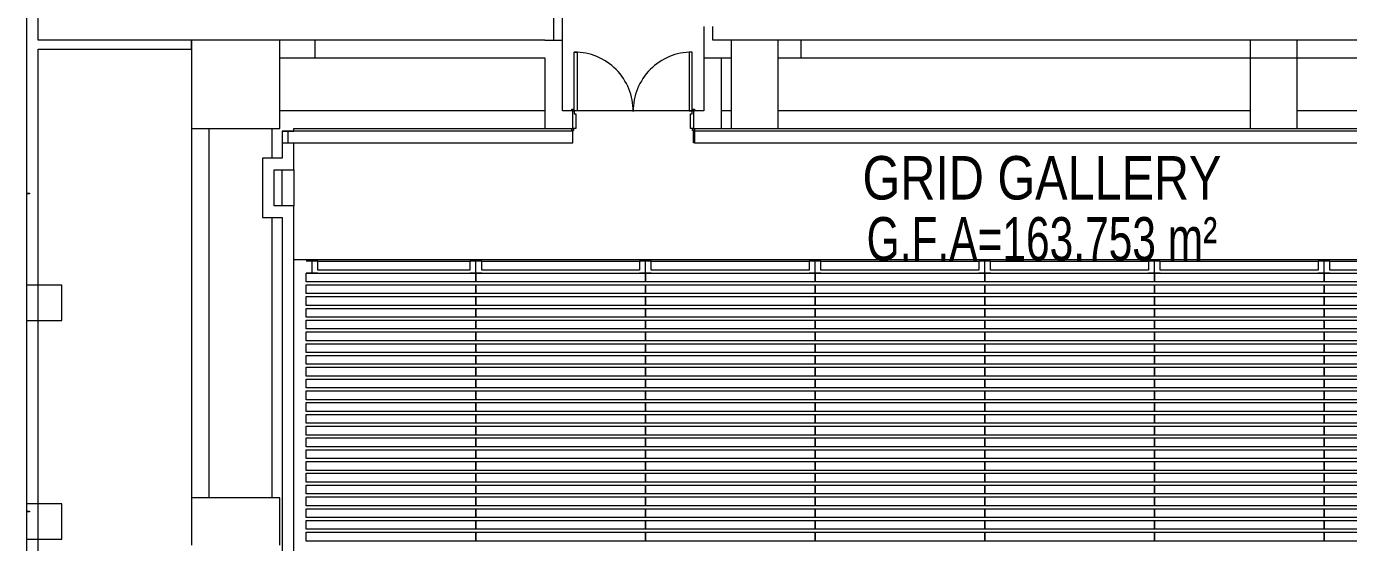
# Model space of a CAD drawing. Header units: millimetres. Extents: x 35540 to 832230, y -10956 to 416550.
# Drawn here: x 185835 to 208280, y 23082 to 31842 of the extents above; entities that cross this region are included whole.
import ezdxf

# ---------------------------------------------------------------- set-up
doc = ezdxf.new("R2010")
doc.units = ezdxf.units.MM
for name, color, linetype, lineweight in [('A-AREA-IDEN', 2, 'Continuous', 15), ('A-DOOR', 31, 'Continuous', 5), ('A-DOOR-FRAM', 31, 'Continuous', 15), ('A-FLOR', 192, 'Continuous', 5), ('A-WALL', 113, 'Continuous', 5), ('Q-SPCQ', 91, 'Continuous', 5), ('S-COLS', 52, 'Continuous', 5), ('S-COLS-SYMB', 171, 'Continuous', 50)]:
    doc.layers.add(name, color=color, linetype=linetype, lineweight=lineweight)
doc.styles.add('Arial', font='arial.ttf', dxfattribs={"width": 0.7, "height": 737.649701})
doc.styles.add('Arial_2', font='arial.ttf', dxfattribs={"width": 0.8, "height": 737.649701})

# ---------------------------------------------------------------- blocks, each defined once
blk = doc.blocks.new('DLN-Double Door__X08_ - _M30_ 2000 x 2000 _WH_-18327409-2_F U_F_A_')
at = {"layer": 'A-DOOR'}
for p, q in [((-1000, 1150), (-950, 1150)), ((-1000, 150), (-1000, 1150)), ((-950, 1150), (-950, 150)), ((950, 1150), (950, 150)), ((1000, 1150), (950, 1150)), ((1000, 150), (1000, 1150)), ((-950, 150), (-1000, 150)), ((950, 150), (1000, 150))]:
    blk.add_line(p, q, dxfattribs=at)
for centre, start, end in [((-1000, 150), 359.5, 90), ((1000, 150), 90, 180.5)]:
    blk.add_arc(centre, 1000, start, end, dxfattribs=at)
at = {"layer": 'A-DOOR-FRAM'}
for p, q in [((-1040, 180), (-1010, 180)), ((-1040, 150), (-1040, 180)), ((-1010, 150), (-1040, 150)), ((-1025, 150), (-1000, 150)), ((-1025, -150), (-1025, 150)), ((-1010, 180), (-1010, 150)), ((-1000, 150), (-1000, 100)), ((-1000, 100), (-975, 100)), ((-975, 100), (-975, -150)), ((975, 100), (1000, 100)), ((975, -150), (975, 100)), ((1000, 150), (1025, 150)), ((1000, 100), (1000, 150)), ((1010, 150), (1010, 180)), ((1010, 180), (1040, 180)), ((1040, 150), (1010, 150)), ((1025, 150), (1025, -150)), ((1040, 180), (1040, 150)), ((-1040, -150), (-1010, -150)), ((-1040, -180), (-1040, -150)), ((-1010, -180), (-1040, -180)), ((-975, -150), (-1025, -150)), ((-1010, -150), (-1010, -180)), ((1025, -150), (975, -150)), ((1010, -180), (1010, -150)), ((1010, -150), (1040, -150)), ((1040, -180), (1010, -180)), ((1040, -150), (1040, -180))]:
    blk.add_line(p, q, dxfattribs=at)
blk = doc.blocks.new('DLN_Grid Gallery Deck - DLN_Grid Gallery Deck-3001256-2_F U_F_A_')
at = {"layer": 'Q-SPCQ'}
for p, q in [((0, -75), (0, 75)), ((0, 75), (2880, 75)), ((2880, 75), (2880, -75)), ((2880, -75), (0, -75))]:
    blk.add_line(p, q, dxfattribs=at)
blk = doc.blocks.new('DLN_Grid Gallery Deck - DLN_Grid Gallery Deck-2994845-2_F U_F_A_')
at = {"layer": 'Q-SPCQ'}
for p, q in [((0, -75), (0, 75)), ((0, 75), (2680, 75)), ((2680, 75), (2680, -75)), ((2680, -75), (0, -75))]:
    blk.add_line(p, q, dxfattribs=at)
blk = doc.blocks.new('DLN_I-Shape - 200x200 _WD_-17536632-2_F U_F_A_')
at = {"layer": 'S-COLS-SYMB', "color": 253, "lineweight": 20}
for p, q in [((-100, 100), (100, 100)), ((0, 100), (0, -100)), ((-100, -100), (100, -100))]:
    blk.add_line(p, q, dxfattribs=at)
blk = doc.blocks.new('DLN_I-Shape - 200x200 _WD_-17536635-2_F U_F_A_')
at = {"layer": 'S-COLS-SYMB', "color": 253, "lineweight": 20}
for p, q in [((-100, 100), (100, 100)), ((0, 100), (0, -100)), ((-100, -100), (100, -100))]:
    blk.add_line(p, q, dxfattribs=at)
blk = doc.blocks.new('DLN_Grid Gallery Deck - DLN_Grid Gallery Deck-3004705-2_F U_F_A_')
at = {"layer": 'Q-SPCQ'}
for p, q in [((0, -75), (0, 75)), ((0, 75), (2580, 75)), ((2580, 75), (2580, -75)), ((2580, -75), (0, -75))]:
    blk.add_line(p, q, dxfattribs=at)
blk = doc.blocks.new('DLN_I-Shape - 200x200 _WD_-17536627-2_F U_F_A_')
at = {"layer": 'S-COLS-SYMB', "color": 253, "lineweight": 20}
for p, q in [((-100, 100), (100, 100)), ((0, 100), (0, -100)), ((-100, -100), (100, -100))]:
    blk.add_line(p, q, dxfattribs=at)
blk = doc.blocks.new('DLN_I-Shape - 200x200 _WD_-17536638-2_F U_F_A_')
at = {"layer": 'S-COLS-SYMB', "color": 253, "lineweight": 20}
for p, q in [((-100, 100), (100, 100)), ((0, 100), (0, -100)), ((-100, -100), (100, -100))]:
    blk.add_line(p, q, dxfattribs=at)

msp = doc.modelspace()

# ---------------------------------------------------------------- linework, layer by layer
at = {"layer": 'A-FLOR'}
for p, q in [((194635.1, 30407.5), (190135.1, 30407.5)), ((197135.1, 30407.5), (195135.1, 30407.5)), ((197797.6, 30407.5), (197635.1, 30407.5)), ((206610.1, 30407.5), (198597.6, 30407.5)), ((215422.6, 30407.5), (207410.1, 30407.5)), ((190000.1, 30107.5), (190000.1, 29607.5)), ((190375.1, 30067.5), (190375.1, 30107.5)), ((190375.1, 30107.5), (194635.1, 30107.5)), ((195110.1, 30077.5), (195110.1, 30067.5)), ((197160.1, 29867.5), (197160.1, 30077.5)), ((197635.1, 30107.5), (197797.6, 30107.5)), ((198597.6, 30107.5), (206610.1, 30107.5)), ((207410.1, 30107.5), (215422.6, 30107.5)), ((197175.1, 29867.5), (197160.1, 29867.5)), ((190000.1, 28597.5), (190000.1, 23840.8)), ((190375.1, 27887.5), (221510.1, 27887.5))]:
    msp.add_line(p, q, dxfattribs=at)
at = {"layer": 'A-WALL', "color": 253, "lineweight": 20}
for p, q in [((185835.1, 34407.5), (185835.1, 29012.5)), ((186035.1, 31607.5), (186035.1, 34407.5)), ((186035.1, 11707.5), (186035.1, 31457.5)), ((190735.1, 31607.5), (190135.1, 31607.5)), ((190735.1, 31307.5), (190735.1, 31607.5)), ((197335.1, 31607.5), (197335.1, 31307.5)), ((197797.6, 31607.5), (197485.1, 31607.5)), ((198987.6, 31607.5), (198597.6, 31607.5)), ((198987.6, 31307.5), (198987.6, 31607.5)), ((209010.1, 31607.5), (205010.1, 31607.5)), ((190135.1, 31307.5), (190735.1, 31307.5)), ((197335.1, 31307.5), (197797.6, 31307.5)), ((198597.6, 31307.5), (198987.6, 31307.5)), ((205010.1, 31307.5), (209010.1, 31307.5)), ((188635.1, 30107.5), (188635.1, 28857.5)), ((188935.1, 28857.5), (188935.1, 30107.5)), ((185835.1, 29012.5), (185885.1, 29012.5)), ((185885.1, 29002.5), (185835.1, 29002.5)), ((185835.1, 29002.5), (185835.1, 23612.5)), ((185885.1, 29012.5), (185885.1, 29002.5)), ((188635.1, 25440.8), (188635.1, 23840.8)), ((188935.1, 23840.8), (188935.1, 25440.8)), ((185835.1, 23612.5), (185885.1, 23612.5)), ((185885.1, 23602.5), (185835.1, 23602.5)), ((185835.1, 23602.5), (185835.1, 18212.5)), ((185885.1, 23612.5), (185885.1, 23602.5))]:
    msp.add_line(p, q, dxfattribs=at)
at = {"layer": 'A-WALL', "lineweight": 18}
for p, q in [((194785.1, 34167.5), (194785.1, 31607.5)), ((194935.1, 30407.5), (194935.1, 34167.5)), ((197335.1, 31842.5), (197335.1, 31607.5)), ((197485.1, 31607.5), (197485.1, 31842.5)), ((188635.1, 31607.5), (186035.1, 31607.5)), ((186035.1, 31457.5), (188635.1, 31457.5)), ((188635.1, 31457.5), (188635.1, 31607.5)), ((194635.1, 31607.5), (190735.1, 31607.5)), ((194635.1, 31607.5), (194935.1, 31607.5)), ((205010.1, 31607.5), (198987.6, 31607.5)), ((190735.1, 31307.5), (194635.1, 31307.5)), ((194635.1, 31307.5), (194635.1, 30107.5)), ((197335.1, 31307.5), (197335.1, 30407.5)), ((197635.1, 30107.5), (197635.1, 31307.5)), ((198987.6, 31307.5), (205010.1, 31307.5)), ((195095.1, 30407.5), (194935.1, 30407.5)), ((197335.1, 30407.5), (197175.1, 30407.5)), ((194635.1, 30107.5), (195095.1, 30107.5)), ((197175.1, 30107.5), (197635.1, 30107.5)), ((195110.1, 30067.5), (190175.1, 30067.5)), ((190175.1, 30067.5), (190175.1, 29607.5)), ((190375.1, 29867.5), (195110.1, 29867.5)), ((190375.1, 29407.5), (190375.1, 29867.5)), ((195110.1, 29867.5), (195110.1, 30067.5)), ((216262.6, 30067.5), (197175.1, 30067.5)), ((197175.1, 30067.5), (197175.1, 29867.5)), ((197175.1, 29867.5), (216462.6, 29867.5)), ((190175.1, 29607.5), (189840.1, 29607.5)), ((189840.1, 29607.5), (189840.1, 28597.5)), ((190040.1, 28797.5), (190040.1, 29407.5)), ((190040.1, 29407.5), (190375.1, 29407.5)), ((188635.1, 28857.5), (188635.1, 25440.8)), ((188935.1, 25440.8), (188935.1, 28857.5)), ((190375.1, 28797.5), (190040.1, 28797.5)), ((190375.1, 11132.5), (190375.1, 28797.5)), ((189840.1, 28597.5), (190175.1, 28597.5)), ((190175.1, 28597.5), (190175.1, 11132.5))]:
    msp.add_line(p, q, dxfattribs=at)
at = {"layer": 'A-WALL'}
for p, q in [((190175.1, 28797.5), (190175.1, 29407.5)), ((190375.1, 29407.5), (190375.1, 28797.5))]:
    msp.add_line(p, q, dxfattribs=at)
at = {"layer": 'S-COLS', "color": 253, "lineweight": 20}
for p, q in [((190135.1, 31607.5), (188635.1, 31607.5)), ((188635.1, 31607.5), (188635.1, 30107.5)), ((198597.6, 31607.5), (197797.6, 31607.5)), ((207410.1, 31607.5), (206610.1, 31607.5)), ((206610.1, 31607.5), (206610.1, 30107.5)), ((207410.1, 30107.5), (207410.1, 31607.5)), ((190135.1, 30107.5), (190135.1, 31307.5)), ((197797.6, 31307.5), (197797.6, 30107.5)), ((198597.6, 30107.5), (198597.6, 31307.5)), ((188935.1, 30107.5), (190135.1, 30107.5)), ((197797.6, 30107.5), (198597.6, 30107.5)), ((206610.1, 30107.5), (207410.1, 30107.5)), ((186435.1, 27449.2), (185835.1, 27449.2)), ((185835.1, 27449.2), (185835.1, 26849.2)), ((186435.1, 26849.2), (186435.1, 27449.2)), ((185835.1, 26849.2), (186435.1, 26849.2)), ((188635.1, 23840.8), (188635.1, 23040.8)), ((190135.1, 23840.8), (188935.1, 23840.8)), ((190135.1, 23040.8), (190135.1, 23840.8)), ((186435.1, 23740.8), (185835.1, 23740.8)), ((185835.1, 23740.8), (185835.1, 23140.8)), ((186435.1, 23140.8), (186435.1, 23740.8)), ((185835.1, 23140.8), (186435.1, 23140.8))]:
    msp.add_line(p, q, dxfattribs=at)
at = {"layer": 'S-COLS', "color": 9}
for p, q in [((190135.1, 31307.5), (190135.1, 31607.5)), ((197797.6, 31607.5), (197797.6, 31307.5)), ((198597.6, 31307.5), (198597.6, 31607.5)), ((188635.1, 30107.5), (188935.1, 30107.5)), ((188935.1, 23840.8), (188635.1, 23840.8))]:
    msp.add_line(p, q, dxfattribs=at)

# ---------------------------------------------------------------- block references
at = {"layer": 'A-DOOR'}
msp.add_blockref('DLN-Double Door__X08_ - _M30_ 2000 x 2000 _WH_-18327409-2_F U_F_A_', (196135.1, 30257.5), dxfattribs=at)
at = {"layer": 'Q-SPCQ'}
for name, p in [('DLN_Grid Gallery Deck - DLN_Grid Gallery Deck-3004705-2_F U_F_A_', (190783.5, 27782.5)), ('DLN_Grid Gallery Deck - DLN_Grid Gallery Deck-2994845-2_F U_F_A_', (193563.5, 27782.5)), ('DLN_Grid Gallery Deck - DLN_Grid Gallery Deck-2994845-2_F U_F_A_', (196443.5, 27782.5)), ('DLN_Grid Gallery Deck - DLN_Grid Gallery Deck-2994845-2_F U_F_A_', (199323.5, 27782.5)), ('DLN_Grid Gallery Deck - DLN_Grid Gallery Deck-2994845-2_F U_F_A_', (202203.5, 27782.5)), ('DLN_Grid Gallery Deck - DLN_Grid Gallery Deck-2994845-2_F U_F_A_', (205083.5, 27782.5)), ('DLN_Grid Gallery Deck - DLN_Grid Gallery Deck-2994845-2_F U_F_A_', (207963.5, 27782.5)), ('DLN_Grid Gallery Deck - DLN_Grid Gallery Deck-3001256-2_F U_F_A_', (190583.5, 27582.5)), ('DLN_Grid Gallery Deck - DLN_Grid Gallery Deck-3001256-2_F U_F_A_', (193463.5, 27582.5)), ('DLN_Grid Gallery Deck - DLN_Grid Gallery Deck-3001256-2_F U_F_A_', (196343.5, 27582.5)), ('DLN_Grid Gallery Deck - DLN_Grid Gallery Deck-3001256-2_F U_F_A_', (199223.5, 27582.5)), ('DLN_Grid Gallery Deck - DLN_Grid Gallery Deck-3001256-2_F U_F_A_', (202103.5, 27582.5)), ('DLN_Grid Gallery Deck - DLN_Grid Gallery Deck-3001256-2_F U_F_A_', (204983.5, 27582.5)), ('DLN_Grid Gallery Deck - DLN_Grid Gallery Deck-3001256-2_F U_F_A_', (207863.5, 27582.5)), ('DLN_Grid Gallery Deck - DLN_Grid Gallery Deck-3001256-2_F U_F_A_', (190583.5, 27382.5)), ('DLN_Grid Gallery Deck - DLN_Grid Gallery Deck-3001256-2_F U_F_A_', (193463.5, 27382.5)), ('DLN_Grid Gallery Deck - DLN_Grid Gallery Deck-3001256-2_F U_F_A_', (196343.5, 27382.5)), ('DLN_Grid Gallery Deck - DLN_Grid Gallery Deck-3001256-2_F U_F_A_', (199223.5, 27382.5)), ('DLN_Grid Gallery Deck - DLN_Grid Gallery Deck-3001256-2_F U_F_A_', (202103.5, 27382.5)), ('DLN_Grid Gallery Deck - DLN_Grid Gallery Deck-3001256-2_F U_F_A_', (204983.5, 27382.5)), ('DLN_Grid Gallery Deck - DLN_Grid Gallery Deck-3001256-2_F U_F_A_', (207863.5, 27382.5)), ('DLN_Grid Gallery Deck - DLN_Grid Gallery Deck-3001256-2_F U_F_A_', (190583.5, 27182.5)), ('DLN_Grid Gallery Deck - DLN_Grid Gallery Deck-3001256-2_F U_F_A_', (193463.5, 27182.5)), ('DLN_Grid Gallery Deck - DLN_Grid Gallery Deck-3001256-2_F U_F_A_', (196343.5, 27182.5)), ('DLN_Grid Gallery Deck - DLN_Grid Gallery Deck-3001256-2_F U_F_A_', (199223.5, 27182.5)), ('DLN_Grid Gallery Deck - DLN_Grid Gallery Deck-3001256-2_F U_F_A_', (202103.5, 27182.5)), ('DLN_Grid Gallery Deck - DLN_Grid Gallery Deck-3001256-2_F U_F_A_', (204983.5, 27182.5)), ('DLN_Grid Gallery Deck - DLN_Grid Gallery Deck-3001256-2_F U_F_A_', (207863.5, 27182.5)), ('DLN_Grid Gallery Deck - DLN_Grid Gallery Deck-3001256-2_F U_F_A_', (190583.5, 26982.5)), ('DLN_Grid Gallery Deck - DLN_Grid Gallery Deck-3001256-2_F U_F_A_', (193463.5, 26982.5)), ('DLN_Grid Gallery Deck - DLN_Grid Gallery Deck-3001256-2_F U_F_A_', (196343.5, 26982.5)), ('DLN_Grid Gallery Deck - DLN_Grid Gallery Deck-3001256-2_F U_F_A_', (199223.5, 26982.5)), ('DLN_Grid Gallery Deck - DLN_Grid Gallery Deck-3001256-2_F U_F_A_', (202103.5, 26982.5)), ('DLN_Grid Gallery Deck - DLN_Grid Gallery Deck-3001256-2_F U_F_A_', (204983.5, 26982.5)), ('DLN_Grid Gallery Deck - DLN_Grid Gallery Deck-3001256-2_F U_F_A_', (207863.5, 26982.5)), ('DLN_Grid Gallery Deck - DLN_Grid Gallery Deck-3001256-2_F U_F_A_', (190583.5, 26782.5)), ('DLN_Grid Gallery Deck - DLN_Grid Gallery Deck-3001256-2_F U_F_A_', (193463.5, 26782.5)), ('DLN_Grid Gallery Deck - DLN_Grid Gallery Deck-3001256-2_F U_F_A_', (196343.5, 26782.5)), ('DLN_Grid Gallery Deck - DLN_Grid Gallery Deck-3001256-2_F U_F_A_', (199223.5, 26782.5)), ('DLN_Grid Gallery Deck - DLN_Grid Gallery Deck-3001256-2_F U_F_A_', (202103.5, 26782.5)), ('DLN_Grid Gallery Deck - DLN_Grid Gallery Deck-3001256-2_F U_F_A_', (204983.5, 26782.5)), ('DLN_Grid Gallery Deck - DLN_Grid Gallery Deck-3001256-2_F U_F_A_', (207863.5, 26782.5)), ('DLN_Grid Gallery Deck - DLN_Grid Gallery Deck-3001256-2_F U_F_A_', (190583.5, 26582.5)), ('DLN_Grid Gallery Deck - DLN_Grid Gallery Deck-3001256-2_F U_F_A_', (193463.5, 26582.5)), ('DLN_Grid Gallery Deck - DLN_Grid Gallery Deck-3001256-2_F U_F_A_', (196343.5, 26582.5)), ('DLN_Grid Gallery Deck - DLN_Grid Gallery Deck-3001256-2_F U_F_A_', (199223.5, 26582.5)), ('DLN_Grid Gallery Deck - DLN_Grid Gallery Deck-3001256-2_F U_F_A_', (202103.5, 26582.5)), ('DLN_Grid Gallery Deck - DLN_Grid Gallery Deck-3001256-2_F U_F_A_', (204983.5, 26582.5)), ('DLN_Grid Gallery Deck - DLN_Grid Gallery Deck-3001256-2_F U_F_A_', (207863.5, 26582.5)), ('DLN_Grid Gallery Deck - DLN_Grid Gallery Deck-3001256-2_F U_F_A_', (190583.5, 26382.5)), ('DLN_Grid Gallery Deck - DLN_Grid Gallery Deck-3001256-2_F U_F_A_', (193463.5, 26382.5)), ('DLN_Grid Gallery Deck - DLN_Grid Gallery Deck-3001256-2_F U_F_A_', (196343.5, 26382.5)), ('DLN_Grid Gallery Deck - DLN_Grid Gallery Deck-3001256-2_F U_F_A_', (199223.5, 26382.5)), ('DLN_Grid Gallery Deck - DLN_Grid Gallery Deck-3001256-2_F U_F_A_', (202103.5, 26382.5)), ('DLN_Grid Gallery Deck - DLN_Grid Gallery Deck-3001256-2_F U_F_A_', (204983.5, 26382.5)), ('DLN_Grid Gallery Deck - DLN_Grid Gallery Deck-3001256-2_F U_F_A_', (207863.5, 26382.5)), ('DLN_Grid Gallery Deck - DLN_Grid Gallery Deck-3001256-2_F U_F_A_', (190583.5, 26182.5)), ('DLN_Grid Gallery Deck - DLN_Grid Gallery Deck-3001256-2_F U_F_A_', (190583.5, 25982.5)), ('DLN_Grid Gallery Deck - DLN_Grid Gallery Deck-3001256-2_F U_F_A_', (193463.5, 26182.5)), ('DLN_Grid Gallery Deck - DLN_Grid Gallery Deck-3001256-2_F U_F_A_', (193463.5, 25982.5)), ('DLN_Grid Gallery Deck - DLN_Grid Gallery Deck-3001256-2_F U_F_A_', (196343.5, 26182.5)), ('DLN_Grid Gallery Deck - DLN_Grid Gallery Deck-3001256-2_F U_F_A_', (196343.5, 25982.5)), ('DLN_Grid Gallery Deck - DLN_Grid Gallery Deck-3001256-2_F U_F_A_', (199223.5, 26182.5)), ('DLN_Grid Gallery Deck - DLN_Grid Gallery Deck-3001256-2_F U_F_A_', (199223.5, 25982.5)), ('DLN_Grid Gallery Deck - DLN_Grid Gallery Deck-3001256-2_F U_F_A_', (202103.5, 26182.5)), ('DLN_Grid Gallery Deck - DLN_Grid Gallery Deck-3001256-2_F U_F_A_', (202103.5, 25982.5)), ('DLN_Grid Gallery Deck - DLN_Grid Gallery Deck-3001256-2_F U_F_A_', (204983.5, 26182.5)), ('DLN_Grid Gallery Deck - DLN_Grid Gallery Deck-3001256-2_F U_F_A_', (204983.5, 25982.5)), ('DLN_Grid Gallery Deck - DLN_Grid Gallery Deck-3001256-2_F U_F_A_', (207863.5, 26182.5)), ('DLN_Grid Gallery Deck - DLN_Grid Gallery Deck-3001256-2_F U_F_A_', (207863.5, 25982.5)), ('DLN_Grid Gallery Deck - DLN_Grid Gallery Deck-3001256-2_F U_F_A_', (190583.5, 25782.5)), ('DLN_Grid Gallery Deck - DLN_Grid Gallery Deck-3001256-2_F U_F_A_', (193463.5, 25782.5)), ('DLN_Grid Gallery Deck - DLN_Grid Gallery Deck-3001256-2_F U_F_A_', (196343.5, 25782.5)), ('DLN_Grid Gallery Deck - DLN_Grid Gallery Deck-3001256-2_F U_F_A_', (199223.5, 25782.5)), ('DLN_Grid Gallery Deck - DLN_Grid Gallery Deck-3001256-2_F U_F_A_', (202103.5, 25782.5)), ('DLN_Grid Gallery Deck - DLN_Grid Gallery Deck-3001256-2_F U_F_A_', (204983.5, 25782.5)), ('DLN_Grid Gallery Deck - DLN_Grid Gallery Deck-3001256-2_F U_F_A_', (207863.5, 25782.5)), ('DLN_Grid Gallery Deck - DLN_Grid Gallery Deck-3001256-2_F U_F_A_', (190583.5, 25582.5)), ('DLN_Grid Gallery Deck - DLN_Grid Gallery Deck-3001256-2_F U_F_A_', (193463.5, 25582.5)), ('DLN_Grid Gallery Deck - DLN_Grid Gallery Deck-3001256-2_F U_F_A_', (196343.5, 25582.5)), ('DLN_Grid Gallery Deck - DLN_Grid Gallery Deck-3001256-2_F U_F_A_', (199223.5, 25582.5)), ('DLN_Grid Gallery Deck - DLN_Grid Gallery Deck-3001256-2_F U_F_A_', (202103.5, 25582.5)), ('DLN_Grid Gallery Deck - DLN_Grid Gallery Deck-3001256-2_F U_F_A_', (204983.5, 25582.5)), ('DLN_Grid Gallery Deck - DLN_Grid Gallery Deck-3001256-2_F U_F_A_', (207863.5, 25582.5)), ('DLN_Grid Gallery Deck - DLN_Grid Gallery Deck-3001256-2_F U_F_A_', (190583.5, 25382.5)), ('DLN_Grid Gallery Deck - DLN_Grid Gallery Deck-3001256-2_F U_F_A_', (193463.5, 25382.5)), ('DLN_Grid Gallery Deck - DLN_Grid Gallery Deck-3001256-2_F U_F_A_', (196343.5, 25382.5)), ('DLN_Grid Gallery Deck - DLN_Grid Gallery Deck-3001256-2_F U_F_A_', (199223.5, 25382.5)), ('DLN_Grid Gallery Deck - DLN_Grid Gallery Deck-3001256-2_F U_F_A_', (202103.5, 25382.5)), ('DLN_Grid Gallery Deck - DLN_Grid Gallery Deck-3001256-2_F U_F_A_', (204983.5, 25382.5)), ('DLN_Grid Gallery Deck - DLN_Grid Gallery Deck-3001256-2_F U_F_A_', (207863.5, 25382.5)), ('DLN_Grid Gallery Deck - DLN_Grid Gallery Deck-3001256-2_F U_F_A_', (190583.5, 25182.5)), ('DLN_Grid Gallery Deck - DLN_Grid Gallery Deck-3001256-2_F U_F_A_', (193463.5, 25182.5)), ('DLN_Grid Gallery Deck - DLN_Grid Gallery Deck-3001256-2_F U_F_A_', (196343.5, 25182.5)), ('DLN_Grid Gallery Deck - DLN_Grid Gallery Deck-3001256-2_F U_F_A_', (199223.5, 25182.5)), ('DLN_Grid Gallery Deck - DLN_Grid Gallery Deck-3001256-2_F U_F_A_', (202103.5, 25182.5)), ('DLN_Grid Gallery Deck - DLN_Grid Gallery Deck-3001256-2_F U_F_A_', (204983.5, 25182.5)), ('DLN_Grid Gallery Deck - DLN_Grid Gallery Deck-3001256-2_F U_F_A_', (207863.5, 25182.5)), ('DLN_Grid Gallery Deck - DLN_Grid Gallery Deck-3001256-2_F U_F_A_', (190583.5, 24982.5)), ('DLN_Grid Gallery Deck - DLN_Grid Gallery Deck-3001256-2_F U_F_A_', (193463.5, 24982.5)), ('DLN_Grid Gallery Deck - DLN_Grid Gallery Deck-3001256-2_F U_F_A_', (196343.5, 24982.5)), ('DLN_Grid Gallery Deck - DLN_Grid Gallery Deck-3001256-2_F U_F_A_', (199223.5, 24982.5)), ('DLN_Grid Gallery Deck - DLN_Grid Gallery Deck-3001256-2_F U_F_A_', (202103.5, 24982.5)), ('DLN_Grid Gallery Deck - DLN_Grid Gallery Deck-3001256-2_F U_F_A_', (204983.5, 24982.5)), ('DLN_Grid Gallery Deck - DLN_Grid Gallery Deck-3001256-2_F U_F_A_', (207863.5, 24982.5)), ('DLN_Grid Gallery Deck - DLN_Grid Gallery Deck-3001256-2_F U_F_A_', (190583.5, 24782.5)), ('DLN_Grid Gallery Deck - DLN_Grid Gallery Deck-3001256-2_F U_F_A_', (193463.5, 24782.5)), ('DLN_Grid Gallery Deck - DLN_Grid Gallery Deck-3001256-2_F U_F_A_', (196343.5, 24782.5)), ('DLN_Grid Gallery Deck - DLN_Grid Gallery Deck-3001256-2_F U_F_A_', (199223.5, 24782.5)), ('DLN_Grid Gallery Deck - DLN_Grid Gallery Deck-3001256-2_F U_F_A_', (202103.5, 24782.5)), ('DLN_Grid Gallery Deck - DLN_Grid Gallery Deck-3001256-2_F U_F_A_', (204983.5, 24782.5)), ('DLN_Grid Gallery Deck - DLN_Grid Gallery Deck-3001256-2_F U_F_A_', (207863.5, 24782.5)), ('DLN_Grid Gallery Deck - DLN_Grid Gallery Deck-3001256-2_F U_F_A_', (190583.5, 24582.5)), ('DLN_Grid Gallery Deck - DLN_Grid Gallery Deck-3001256-2_F U_F_A_', (193463.5, 24582.5)), ('DLN_Grid Gallery Deck - DLN_Grid Gallery Deck-3001256-2_F U_F_A_', (196343.5, 24582.5)), ('DLN_Grid Gallery Deck - DLN_Grid Gallery Deck-3001256-2_F U_F_A_', (199223.5, 24582.5)), ('DLN_Grid Gallery Deck - DLN_Grid Gallery Deck-3001256-2_F U_F_A_', (202103.5, 24582.5)), ('DLN_Grid Gallery Deck - DLN_Grid Gallery Deck-3001256-2_F U_F_A_', (204983.5, 24582.5)), ('DLN_Grid Gallery Deck - DLN_Grid Gallery Deck-3001256-2_F U_F_A_', (207863.5, 24582.5)), ('DLN_Grid Gallery Deck - DLN_Grid Gallery Deck-3001256-2_F U_F_A_', (190583.5, 24382.5)), ('DLN_Grid Gallery Deck - DLN_Grid Gallery Deck-3001256-2_F U_F_A_', (190583.5, 24182.5)), ('DLN_Grid Gallery Deck - DLN_Grid Gallery Deck-3001256-2_F U_F_A_', (193463.5, 24382.5)), ('DLN_Grid Gallery Deck - DLN_Grid Gallery Deck-3001256-2_F U_F_A_', (193463.5, 24182.5)), ('DLN_Grid Gallery Deck - DLN_Grid Gallery Deck-3001256-2_F U_F_A_', (196343.5, 24382.5)), ('DLN_Grid Gallery Deck - DLN_Grid Gallery Deck-3001256-2_F U_F_A_', (196343.5, 24182.5)), ('DLN_Grid Gallery Deck - DLN_Grid Gallery Deck-3001256-2_F U_F_A_', (199223.5, 24382.5)), ('DLN_Grid Gallery Deck - DLN_Grid Gallery Deck-3001256-2_F U_F_A_', (199223.5, 24182.5)), ('DLN_Grid Gallery Deck - DLN_Grid Gallery Deck-3001256-2_F U_F_A_', (202103.5, 24382.5)), ('DLN_Grid Gallery Deck - DLN_Grid Gallery Deck-3001256-2_F U_F_A_', (202103.5, 24182.5)), ('DLN_Grid Gallery Deck - DLN_Grid Gallery Deck-3001256-2_F U_F_A_', (204983.5, 24382.5)), ('DLN_Grid Gallery Deck - DLN_Grid Gallery Deck-3001256-2_F U_F_A_', (204983.5, 24182.5)), ('DLN_Grid Gallery Deck - DLN_Grid Gallery Deck-3001256-2_F U_F_A_', (207863.5, 24382.5)), ('DLN_Grid Gallery Deck - DLN_Grid Gallery Deck-3001256-2_F U_F_A_', (207863.5, 24182.5)), ('DLN_Grid Gallery Deck - DLN_Grid Gallery Deck-3001256-2_F U_F_A_', (190583.5, 23982.5)), ('DLN_Grid Gallery Deck - DLN_Grid Gallery Deck-3001256-2_F U_F_A_', (193463.5, 23982.5)), ('DLN_Grid Gallery Deck - DLN_Grid Gallery Deck-3001256-2_F U_F_A_', (196343.5, 23982.5)), ('DLN_Grid Gallery Deck - DLN_Grid Gallery Deck-3001256-2_F U_F_A_', (199223.5, 23982.5)), ('DLN_Grid Gallery Deck - DLN_Grid Gallery Deck-3001256-2_F U_F_A_', (202103.5, 23982.5)), ('DLN_Grid Gallery Deck - DLN_Grid Gallery Deck-3001256-2_F U_F_A_', (204983.5, 23982.5)), ('DLN_Grid Gallery Deck - DLN_Grid Gallery Deck-3001256-2_F U_F_A_', (207863.5, 23982.5)), ('DLN_Grid Gallery Deck - DLN_Grid Gallery Deck-3001256-2_F U_F_A_', (190583.5, 23782.5)), ('DLN_Grid Gallery Deck - DLN_Grid Gallery Deck-3001256-2_F U_F_A_', (193463.5, 23782.5)), ('DLN_Grid Gallery Deck - DLN_Grid Gallery Deck-3001256-2_F U_F_A_', (196343.5, 23782.5)), ('DLN_Grid Gallery Deck - DLN_Grid Gallery Deck-3001256-2_F U_F_A_', (199223.5, 23782.5)), ('DLN_Grid Gallery Deck - DLN_Grid Gallery Deck-3001256-2_F U_F_A_', (202103.5, 23782.5)), ('DLN_Grid Gallery Deck - DLN_Grid Gallery Deck-3001256-2_F U_F_A_', (204983.5, 23782.5)), ('DLN_Grid Gallery Deck - DLN_Grid Gallery Deck-3001256-2_F U_F_A_', (207863.5, 23782.5)), ('DLN_Grid Gallery Deck - DLN_Grid Gallery Deck-3001256-2_F U_F_A_', (190583.5, 23582.5)), ('DLN_Grid Gallery Deck - DLN_Grid Gallery Deck-3001256-2_F U_F_A_', (193463.5, 23582.5)), ('DLN_Grid Gallery Deck - DLN_Grid Gallery Deck-3001256-2_F U_F_A_', (196343.5, 23582.5)), ('DLN_Grid Gallery Deck - DLN_Grid Gallery Deck-3001256-2_F U_F_A_', (199223.5, 23582.5)), ('DLN_Grid Gallery Deck - DLN_Grid Gallery Deck-3001256-2_F U_F_A_', (202103.5, 23582.5)), ('DLN_Grid Gallery Deck - DLN_Grid Gallery Deck-3001256-2_F U_F_A_', (204983.5, 23582.5)), ('DLN_Grid Gallery Deck - DLN_Grid Gallery Deck-3001256-2_F U_F_A_', (207863.5, 23582.5)), ('DLN_Grid Gallery Deck - DLN_Grid Gallery Deck-3001256-2_F U_F_A_', (190583.5, 23382.5)), ('DLN_Grid Gallery Deck - DLN_Grid Gallery Deck-3001256-2_F U_F_A_', (193463.5, 23382.5)), ('DLN_Grid Gallery Deck - DLN_Grid Gallery Deck-3001256-2_F U_F_A_', (196343.5, 23382.5)), ('DLN_Grid Gallery Deck - DLN_Grid Gallery Deck-3001256-2_F U_F_A_', (199223.5, 23382.5)), ('DLN_Grid Gallery Deck - DLN_Grid Gallery Deck-3001256-2_F U_F_A_', (202103.5, 23382.5)), ('DLN_Grid Gallery Deck - DLN_Grid Gallery Deck-3001256-2_F U_F_A_', (204983.5, 23382.5)), ('DLN_Grid Gallery Deck - DLN_Grid Gallery Deck-3001256-2_F U_F_A_', (207863.5, 23382.5)), ('DLN_Grid Gallery Deck - DLN_Grid Gallery Deck-3001256-2_F U_F_A_', (190583.5, 23182.5)), ('DLN_Grid Gallery Deck - DLN_Grid Gallery Deck-3001256-2_F U_F_A_', (193463.5, 23182.5)), ('DLN_Grid Gallery Deck - DLN_Grid Gallery Deck-3001256-2_F U_F_A_', (196343.5, 23182.5)), ('DLN_Grid Gallery Deck - DLN_Grid Gallery Deck-3001256-2_F U_F_A_', (199223.5, 23182.5)), ('DLN_Grid Gallery Deck - DLN_Grid Gallery Deck-3001256-2_F U_F_A_', (202103.5, 23182.5)), ('DLN_Grid Gallery Deck - DLN_Grid Gallery Deck-3001256-2_F U_F_A_', (204983.5, 23182.5)), ('DLN_Grid Gallery Deck - DLN_Grid Gallery Deck-3001256-2_F U_F_A_', (207863.5, 23182.5))]:
    msp.add_blockref(name, p, dxfattribs=at)
at = {"layer": 'S-COLS', "color": 253, "lineweight": 20}
msp.add_blockref('DLN_I-Shape - 200x200 _WD_-17536638-2_F U_F_A_', (190275.3, 29967.5), dxfattribs=at)
at = {"layer": 'S-COLS', "color": 253, "lineweight": 20, "rotation": 180}
for name, p in [('DLN_I-Shape - 200x200 _WD_-17536627-2_F U_F_A_', (190683.5, 27757.5)), ('DLN_I-Shape - 200x200 _WD_-17536632-2_F U_F_A_', (193463.5, 27757.5)), ('DLN_I-Shape - 200x200 _WD_-17536632-2_F U_F_A_', (196343.5, 27757.5)), ('DLN_I-Shape - 200x200 _WD_-17536632-2_F U_F_A_', (199223.5, 27757.5)), ('DLN_I-Shape - 200x200 _WD_-17536632-2_F U_F_A_', (202103.5, 27757.5)), ('DLN_I-Shape - 200x200 _WD_-17536635-2_F U_F_A_', (204983.5, 27757.5)), ('DLN_I-Shape - 200x200 _WD_-17536632-2_F U_F_A_', (207863.5, 27757.5))]:
    msp.add_blockref(name, p, dxfattribs=at)

# ---------------------------------------------------------------- texts
at = {"layer": 'A-AREA-IDEN', "lineweight": 5, "char_height": 737.65, "attachment_point": 2, "line_spacing_factor": 0.938532}
for s, insert, width, style in [('GRID GALLERY', (203075.1, 29642.6), 7182, 'Arial_2'), ('G.F.A=163.753 m²', (203075.1, 28606.2), 7038, 'Arial')]:
    msp.add_mtext(s, dxfattribs=dict(at, insert=insert, width=width, style=style))

doc.saveas('drawing.dxf')
